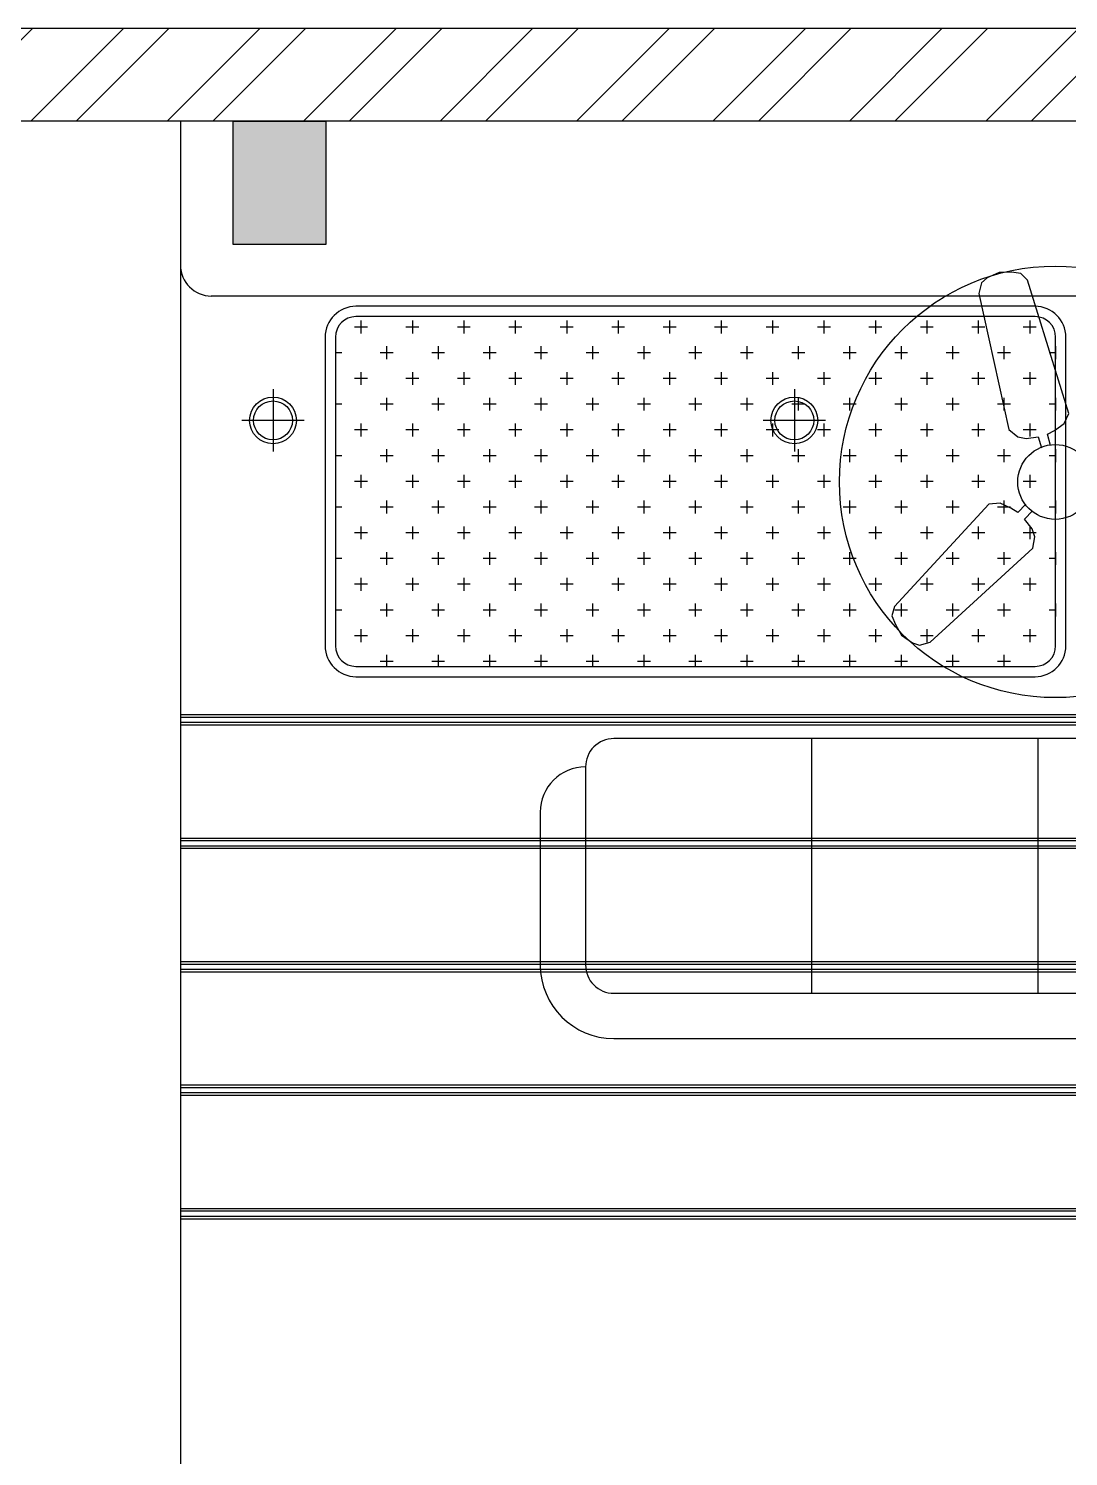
# Model space of a CAD drawing. Header units: inches. Extents: x 9636 to 21597, y -10243 to 557.
# Drawn here: x 16394.4 to 16495.5, y -108.6 to 30.2 of the extents above; entities that cross this region are included whole.
import ezdxf

# ---------------------------------------------------------------- set-up
doc = ezdxf.new("R2010")
doc.units = ezdxf.units.IN
doc.header["$MEASUREMENT"] = 0
doc.layers.add('IEL-HATCH-002', color=7, linetype='Continuous')
doc.layers.add('THIET-BI', color=21, linetype='Continuous')

# ---------------------------------------------------------------- blocks, each defined once
blk = doc.blocks.new('ger')
at = {"color": 5}
for p, q in [((6473.06, -970.68), (6473.07, -978.68)), ((6469.07, -974.68), (6477.07, -974.68))]:
    blk.add_line(p, q, dxfattribs=at)
for radius in [3, 2.5]:
    blk.add_circle((6473.07, -974.68), radius, dxfattribs=at)
blk = doc.blocks.new('A$C1C43440E')
at = {"layer": 'THIET-BI', "color": 18, "true_color": 0x000000}
for p, q in [((172.3, 598), (152.8, 589.3)), ((191.8, 598.2), (172.3, 598)), ((207, 596.1), (191.8, 598.2)), ((217.6, 585.2), (207, 596.1)), ((143.8, 581.1), (139.5, 564.2)), ((152.8, 589.3), (143.8, 581.1)), ((283.9, 371.8), (217.6, 585.2)), ((139.5, 564.2), (187.9, 346)), ((276.4, 355.5), (283.9, 371.8)), ((187.9, 346), (202.2, 334.1)), ((249.5, 338.4), (260.9, 344.5)), ((260.9, 344.5), (276.4, 355.5)), ((202.2, 334.1), (215.2, 331.5)), ((215.2, 331.5), (234.9, 334.1)), ((234.9, 334.1), (240, 316.6)), ((254.3, 320.4), (249.5, 338.4)), ((354.4, 277.5), (345.6, 267.6)), ((371.8, 284), (354.4, 277.5)), ((585, 216.8), (371.8, 284)), ((338, 249.3), (320.3, 253.6)), ((345.6, 267.6), (338, 249.3)), ((316.5, 239.3), (334.4, 234.5)), ((334.4, 234.5), (334, 221.5)), ((155.8, 226), (4.2, 61.9)), ((173.7, 227.6), (155.8, 226)), ((191, 219.7), (173.7, 227.6)), ((202, 212.9), (191, 219.7)), ((215.1, 226), (202, 212.9)), ((213, 202.4), (225.6, 215.5)), ((334, 221.5), (335.9, 202.6)), ((597.5, 204.6), (585, 216.8)), ((225.1, 186.7), (213, 202.4)), ((229.3, 174.1), (225.1, 186.7)), ((335.9, 202.6), (346.1, 188)), ((346.1, 188), (564.1, 138.7)), ((600.1, 192.8), (597.5, 204.6)), ((597.8, 171.5), (600.1, 192.8)), ((226.1, 155.7), (229.3, 174.1)), ((588.3, 154.5), (597.8, 171.5)), ((61.4, 4.7), (226.1, 155.7)), ((564.1, 138.7), (578.9, 142.4)), ((578.9, 142.4), (588.3, 154.5)), ((4.2, 61.9), (0, 47.2)), ((0, 47.2), (5.8, 33)), ((5.8, 33), (15.7, 16.3)), ((15.7, 16.3), (33.1, 3.7)), ((33.1, 3.7), (44.6, 0)), ((44.6, 0), (61.4, 4.7))]:
    blk.add_line(p, q, dxfattribs=at)
blk.add_circle((262, 261.9), 60, dxfattribs=at)
blk = doc.blocks.new('3r')
blk.add_circle((6568.27, -1060.41), 21)
at = {"layer": 'THIET-BI', "xscale": 0.06069589590044594, "yscale": 0.06069589590044594, "zscale": 0.06069589590044594}
blk.add_blockref('A$C1C43440E', (6552.37, -1076.31), dxfattribs=at)
blk = doc.blocks.new('shht')
at = {"layer": 'IEL-HATCH-002', "true_color": 0x636466, "transparency": 33554687}
h = blk.add_hatch(color=251, dxfattribs=at)
h.dxf.hatch_style = 1
h.paths.add_polyline_path([(14950.62, -2138.01), (14941.62, -2138.01), (14941.62, -2150.01), (14950.62, -2150.01)])
at = {"color": 251, "true_color": 0x636466}
for p, q in [((15442.5, -2129.01), (14831.5, -2129.01)), ((15433.5, -2138.01), (14840.5, -2138.01)), ((14936.5, -2138.01), (14936.5, -2152.01)), ((14941.62, -2150.01), (14941.62, -2138.01)), ((14941.62, -2138.01), (14950.62, -2138.01)), ((14950.62, -2138.01), (14950.62, -2150.01)), ((14950.62, -2150.01), (14941.62, -2150.01)), ((15255.5, -2155.01), (14939.5, -2155.01)), ((15019.56, -2156.01), (14953.56, -2156.01)), ((15019.56, -2157.01), (14953.56, -2157.01)), ((14950.56, -2159.01), (14950.56, -2189.01)), ((14951.56, -2159.01), (14951.56, -2189.01)), ((15021.56, -2189.01), (15021.56, -2159.01)), ((15022.56, -2189.01), (15022.56, -2159.01)), ((14953.56, -2191.01), (15019.56, -2191.01)), ((14953.56, -2192.01), (15019.56, -2192.01)), ((14997.87, -2222.78), (14997.87, -2198.03)), ((15019.87, -2222.78), (15019.87, -2198.03)), ((14971.47, -2205.18), (14971.47, -2220.03)), ((14978.62, -2227.18), (15039.12, -2227.18))]:
    blk.add_line(p, q, dxfattribs=at)
blk.add_lwpolyline([(15039.12, -2198.03), (14978.62, -2198.03, 0.414214), (14975.87, -2200.78), (14975.87, -2220.03, 0.414214), (14978.62, -2222.78), (15039.12, -2222.78, 0.414214), (15041.87, -2220.03), (15041.87, -2200.78, 0.414214)], format="xyb", close=True, dxfattribs=at)
for centre, radius, start, end in [((14939.5, -2152.01), 3, 180, 270), ((14953.56, -2159.01), 3, 90, 180), ((15019.56, -2159.01), 3, 0, 90), ((14953.56, -2159.01), 2, 90, 180), ((15019.56, -2159.01), 2, 0, 90), ((14953.56, -2189.01), 3, 180, 270), ((14953.56, -2189.01), 2, 180, 270), ((15019.56, -2189.01), 3, 270, 0), ((15019.56, -2189.01), 2, 270, 0), ((14975.87, -2205.18), 4.4, 90, 180), ((14978.62, -2220.03), 7.15, 180, 270)]:
    blk.add_arc(centre, radius, start, end, dxfattribs=at)
at = {"layer": 'IEL-HATCH-002', "color": 251, "linetype": 'Continuous', "true_color": 0x636466, "transparency": 33554687}
for p, q in [((14913.12, -2138.01), (14922.12, -2129.01)), ((14921.96, -2138.01), (14930.96, -2129.01)), ((14926.38, -2138.01), (14935.38, -2129.01)), ((14935.22, -2138.01), (14944.22, -2129.01)), ((14939.64, -2138.01), (14948.64, -2129.01)), ((14948.47, -2138.01), (14957.47, -2129.01)), ((14952.89, -2138.01), (14961.89, -2129.01)), ((14961.73, -2138.01), (14970.73, -2129.01)), ((14966.15, -2138.01), (14975.15, -2129.01)), ((14974.99, -2138.01), (14983.99, -2129.01)), ((14979.41, -2138.01), (14988.41, -2129.01)), ((14988.25, -2138.01), (14997.25, -2129.01)), ((14992.67, -2138.01), (15001.67, -2129.01)), ((15001.51, -2138.01), (15010.51, -2129.01)), ((15005.93, -2138.01), (15014.93, -2129.01)), ((15014.77, -2138.01), (15023.77, -2129.01)), ((15019.18, -2138.01), (15028.18, -2129.01)), ((14954.67, -2158.03), (14953.42, -2158.03)), ((14954.04, -2157.4), (14954.04, -2158.65)), ((14959.67, -2158.03), (14958.42, -2158.03)), ((14959.04, -2157.4), (14959.04, -2158.65)), ((14964.67, -2158.03), (14963.42, -2158.03)), ((14964.04, -2157.4), (14964.04, -2158.65)), ((14969.67, -2158.03), (14968.42, -2158.03)), ((14969.04, -2157.4), (14969.04, -2158.65)), ((14974.67, -2158.03), (14973.42, -2158.03)), ((14974.04, -2157.4), (14974.04, -2158.65)), ((14979.67, -2158.03), (14978.42, -2158.03)), ((14979.04, -2157.4), (14979.04, -2158.65)), ((14984.67, -2158.03), (14983.42, -2158.03)), ((14984.04, -2157.4), (14984.04, -2158.65)), ((14989.67, -2158.03), (14988.42, -2158.03)), ((14989.04, -2157.4), (14989.04, -2158.65)), ((14994.67, -2158.03), (14993.42, -2158.03)), ((14994.04, -2157.4), (14994.04, -2158.65)), ((14999.67, -2158.03), (14998.42, -2158.03)), ((14999.04, -2157.4), (14999.04, -2158.65)), ((15004.67, -2158.03), (15003.42, -2158.03)), ((15004.04, -2157.4), (15004.04, -2158.65)), ((15009.67, -2158.03), (15008.42, -2158.03)), ((15009.04, -2157.4), (15009.04, -2158.65)), ((15014.67, -2158.03), (15013.42, -2158.03)), ((15014.04, -2157.4), (15014.04, -2158.65)), ((15019.67, -2158.03), (15018.42, -2158.03)), ((15019.04, -2157.4), (15019.04, -2158.65)), ((14952.17, -2160.53), (14951.56, -2160.53)), ((14957.17, -2160.53), (14955.92, -2160.53)), ((14956.54, -2159.9), (14956.54, -2161.15)), ((14962.17, -2160.53), (14960.92, -2160.53)), ((14961.54, -2159.9), (14961.54, -2161.15)), ((14967.17, -2160.53), (14965.92, -2160.53)), ((14966.54, -2159.9), (14966.54, -2161.15)), ((14972.17, -2160.53), (14970.92, -2160.53)), ((14971.54, -2159.9), (14971.54, -2161.15)), ((14977.17, -2160.53), (14975.92, -2160.53)), ((14976.54, -2159.9), (14976.54, -2161.15)), ((14982.17, -2160.53), (14980.92, -2160.53)), ((14981.54, -2159.9), (14981.54, -2161.15)), ((14987.17, -2160.53), (14985.92, -2160.53)), ((14986.54, -2159.9), (14986.54, -2161.15)), ((14992.17, -2160.53), (14990.92, -2160.53)), ((14991.54, -2159.9), (14991.54, -2161.15)), ((14997.17, -2160.53), (14995.92, -2160.53)), ((14996.54, -2159.9), (14996.54, -2161.15)), ((15002.17, -2160.53), (15000.92, -2160.53)), ((15001.54, -2159.9), (15001.54, -2161.15)), ((15007.17, -2160.53), (15005.92, -2160.53)), ((15006.54, -2159.9), (15006.54, -2161.15)), ((15012.17, -2160.53), (15010.92, -2160.53)), ((15011.54, -2159.9), (15011.54, -2161.15)), ((15017.17, -2160.53), (15015.92, -2160.53)), ((15016.54, -2159.9), (15016.54, -2161.15)), ((15021.56, -2160.53), (15020.92, -2160.53)), ((15021.54, -2159.9), (15021.54, -2161.15)), ((14954.67, -2163.03), (14953.42, -2163.03)), ((14954.04, -2162.4), (14954.04, -2163.65)), ((14959.67, -2163.03), (14958.42, -2163.03)), ((14959.04, -2162.4), (14959.04, -2163.65)), ((14964.67, -2163.03), (14963.42, -2163.03)), ((14964.04, -2162.4), (14964.04, -2163.65)), ((14969.67, -2163.03), (14968.42, -2163.03)), ((14969.04, -2162.4), (14969.04, -2163.65)), ((14974.67, -2163.03), (14973.42, -2163.03)), ((14974.04, -2162.4), (14974.04, -2163.65)), ((14979.67, -2163.03), (14978.42, -2163.03)), ((14979.04, -2162.4), (14979.04, -2163.65)), ((14984.67, -2163.03), (14983.42, -2163.03)), ((14984.04, -2162.4), (14984.04, -2163.65)), ((14989.67, -2163.03), (14988.42, -2163.03)), ((14989.04, -2162.4), (14989.04, -2163.65)), ((14994.67, -2163.03), (14993.42, -2163.03)), ((14994.04, -2162.4), (14994.04, -2163.65)), ((14999.67, -2163.03), (14998.42, -2163.03)), ((14999.04, -2162.4), (14999.04, -2163.65)), ((15004.67, -2163.03), (15003.42, -2163.03)), ((15004.04, -2162.4), (15004.04, -2163.65)), ((15009.67, -2163.03), (15008.42, -2163.03)), ((15009.04, -2162.4), (15009.04, -2163.65)), ((15014.67, -2163.03), (15013.42, -2163.03)), ((15014.04, -2162.4), (15014.04, -2163.65)), ((15019.67, -2163.03), (15018.42, -2163.03)), ((15019.04, -2162.4), (15019.04, -2163.65)), ((14956.54, -2164.9), (14956.54, -2166.15)), ((14961.54, -2164.9), (14961.54, -2166.15)), ((14966.54, -2164.9), (14966.54, -2166.15)), ((14971.54, -2164.9), (14971.54, -2166.15)), ((14976.54, -2164.9), (14976.54, -2166.15)), ((14981.54, -2164.9), (14981.54, -2166.15)), ((14986.54, -2164.9), (14986.54, -2166.15)), ((14991.54, -2164.9), (14991.54, -2166.15)), ((14996.54, -2164.9), (14996.54, -2166.15)), ((15001.54, -2164.9), (15001.54, -2166.15)), ((15006.54, -2164.9), (15006.54, -2166.15)), ((15011.54, -2164.9), (15011.54, -2166.15)), ((15016.54, -2164.9), (15016.54, -2166.15)), ((15021.54, -2164.9), (15021.54, -2166.15)), ((14952.17, -2165.53), (14951.56, -2165.53)), ((14957.17, -2165.53), (14955.92, -2165.53)), ((14962.17, -2165.53), (14960.92, -2165.53)), ((14967.17, -2165.53), (14965.92, -2165.53)), ((14972.17, -2165.53), (14970.92, -2165.53)), ((14977.17, -2165.53), (14975.92, -2165.53)), ((14982.17, -2165.53), (14980.92, -2165.53)), ((14987.17, -2165.53), (14985.92, -2165.53)), ((14992.17, -2165.53), (14990.92, -2165.53)), ((14997.17, -2165.53), (14995.92, -2165.53)), ((15002.17, -2165.53), (15000.92, -2165.53)), ((15007.17, -2165.53), (15005.92, -2165.53)), ((15012.17, -2165.53), (15010.92, -2165.53)), ((15017.17, -2165.53), (15015.92, -2165.53)), ((15021.56, -2165.53), (15020.92, -2165.53)), ((14954.04, -2167.4), (14954.04, -2168.65)), ((14959.04, -2167.4), (14959.04, -2168.65)), ((14964.04, -2167.4), (14964.04, -2168.65)), ((14969.04, -2167.4), (14969.04, -2168.65)), ((14974.04, -2167.4), (14974.04, -2168.65)), ((14979.04, -2167.4), (14979.04, -2168.65)), ((14984.04, -2167.4), (14984.04, -2168.65)), ((14989.04, -2167.4), (14989.04, -2168.65)), ((14994.04, -2167.4), (14994.04, -2168.65)), ((14999.04, -2167.4), (14999.04, -2168.65)), ((15004.04, -2167.4), (15004.04, -2168.65)), ((15009.04, -2167.4), (15009.04, -2168.65)), ((15014.04, -2167.4), (15014.04, -2168.65)), ((15019.04, -2167.4), (15019.04, -2168.65)), ((14954.67, -2168.03), (14953.42, -2168.03)), ((14959.67, -2168.03), (14958.42, -2168.03)), ((14964.67, -2168.03), (14963.42, -2168.03)), ((14969.67, -2168.03), (14968.42, -2168.03)), ((14974.67, -2168.03), (14973.42, -2168.03)), ((14979.67, -2168.03), (14978.42, -2168.03)), ((14984.67, -2168.03), (14983.42, -2168.03)), ((14989.67, -2168.03), (14988.42, -2168.03)), ((14994.67, -2168.03), (14993.42, -2168.03)), ((14999.67, -2168.03), (14998.42, -2168.03)), ((15004.67, -2168.03), (15003.42, -2168.03)), ((15009.67, -2168.03), (15008.42, -2168.03)), ((15014.67, -2168.03), (15013.42, -2168.03)), ((15019.67, -2168.03), (15018.42, -2168.03)), ((14952.17, -2170.53), (14951.56, -2170.53)), ((14957.17, -2170.53), (14955.92, -2170.53)), ((14956.54, -2169.9), (14956.54, -2171.15)), ((14962.17, -2170.53), (14960.92, -2170.53)), ((14961.54, -2169.9), (14961.54, -2171.15)), ((14967.17, -2170.53), (14965.92, -2170.53)), ((14966.54, -2169.9), (14966.54, -2171.15)), ((14972.17, -2170.53), (14970.92, -2170.53)), ((14971.54, -2169.9), (14971.54, -2171.15)), ((14977.17, -2170.53), (14975.92, -2170.53)), ((14976.54, -2169.9), (14976.54, -2171.15)), ((14982.17, -2170.53), (14980.92, -2170.53)), ((14981.54, -2169.9), (14981.54, -2171.15)), ((14987.17, -2170.53), (14985.92, -2170.53)), ((14986.54, -2169.9), (14986.54, -2171.15)), ((14992.17, -2170.53), (14990.92, -2170.53)), ((14991.54, -2169.9), (14991.54, -2171.15)), ((14997.17, -2170.53), (14995.92, -2170.53)), ((14996.54, -2169.9), (14996.54, -2171.15)), ((15002.17, -2170.53), (15000.92, -2170.53)), ((15001.54, -2169.9), (15001.54, -2171.15)), ((15007.17, -2170.53), (15005.92, -2170.53)), ((15006.54, -2169.9), (15006.54, -2171.15)), ((15012.17, -2170.53), (15010.92, -2170.53)), ((15011.54, -2169.9), (15011.54, -2171.15)), ((15017.17, -2170.53), (15015.92, -2170.53)), ((15016.54, -2169.9), (15016.54, -2171.15)), ((15021.56, -2170.53), (15020.92, -2170.53)), ((15021.54, -2169.9), (15021.54, -2171.15)), ((14954.67, -2173.03), (14953.42, -2173.03)), ((14954.04, -2172.4), (14954.04, -2173.65)), ((14959.67, -2173.03), (14958.42, -2173.03)), ((14959.04, -2172.4), (14959.04, -2173.65)), ((14964.67, -2173.03), (14963.42, -2173.03)), ((14964.04, -2172.4), (14964.04, -2173.65)), ((14969.67, -2173.03), (14968.42, -2173.03)), ((14969.04, -2172.4), (14969.04, -2173.65)), ((14974.67, -2173.03), (14973.42, -2173.03)), ((14974.04, -2172.4), (14974.04, -2173.65)), ((14979.67, -2173.03), (14978.42, -2173.03)), ((14979.04, -2172.4), (14979.04, -2173.65)), ((14984.67, -2173.03), (14983.42, -2173.03)), ((14984.04, -2172.4), (14984.04, -2173.65)), ((14989.67, -2173.03), (14988.42, -2173.03)), ((14989.04, -2172.4), (14989.04, -2173.65)), ((14994.67, -2173.03), (14993.42, -2173.03)), ((14994.04, -2172.4), (14994.04, -2173.65)), ((14999.67, -2173.03), (14998.42, -2173.03)), ((14999.04, -2172.4), (14999.04, -2173.65)), ((15004.67, -2173.03), (15003.42, -2173.03)), ((15004.04, -2172.4), (15004.04, -2173.65)), ((15009.67, -2173.03), (15008.42, -2173.03)), ((15009.04, -2172.4), (15009.04, -2173.65)), ((15014.67, -2173.03), (15013.42, -2173.03)), ((15014.04, -2172.4), (15014.04, -2173.65)), ((15019.67, -2173.03), (15018.42, -2173.03)), ((15019.04, -2172.4), (15019.04, -2173.65)), ((14952.17, -2175.53), (14951.56, -2175.53)), ((14957.17, -2175.53), (14955.92, -2175.53)), ((14956.54, -2174.9), (14956.54, -2176.15)), ((14962.17, -2175.53), (14960.92, -2175.53)), ((14961.54, -2174.9), (14961.54, -2176.15)), ((14967.17, -2175.53), (14965.92, -2175.53)), ((14966.54, -2174.9), (14966.54, -2176.15)), ((14972.17, -2175.53), (14970.92, -2175.53)), ((14971.54, -2174.9), (14971.54, -2176.15)), ((14977.17, -2175.53), (14975.92, -2175.53)), ((14976.54, -2174.9), (14976.54, -2176.15)), ((14982.17, -2175.53), (14980.92, -2175.53)), ((14981.54, -2174.9), (14981.54, -2176.15)), ((14987.17, -2175.53), (14985.92, -2175.53)), ((14986.54, -2174.9), (14986.54, -2176.15)), ((14992.17, -2175.53), (14990.92, -2175.53)), ((14991.54, -2174.9), (14991.54, -2176.15)), ((14997.17, -2175.53), (14995.92, -2175.53)), ((14996.54, -2174.9), (14996.54, -2176.15)), ((15002.17, -2175.53), (15000.92, -2175.53)), ((15001.54, -2174.9), (15001.54, -2176.15)), ((15007.17, -2175.53), (15005.92, -2175.53)), ((15006.54, -2174.9), (15006.54, -2176.15)), ((15012.17, -2175.53), (15010.92, -2175.53)), ((15011.54, -2174.9), (15011.54, -2176.15)), ((15017.17, -2175.53), (15015.92, -2175.53)), ((15016.54, -2174.9), (15016.54, -2176.15)), ((15021.56, -2175.53), (15020.92, -2175.53)), ((15021.54, -2174.9), (15021.54, -2176.15)), ((14954.04, -2177.4), (14954.04, -2178.65)), ((14959.04, -2177.4), (14959.04, -2178.65)), ((14964.04, -2177.4), (14964.04, -2178.65)), ((14969.04, -2177.4), (14969.04, -2178.65)), ((14974.04, -2177.4), (14974.04, -2178.65)), ((14979.04, -2177.4), (14979.04, -2178.65)), ((14984.04, -2177.4), (14984.04, -2178.65)), ((14989.04, -2177.4), (14989.04, -2178.65)), ((14994.04, -2177.4), (14994.04, -2178.65)), ((14999.04, -2177.4), (14999.04, -2178.65)), ((15004.04, -2177.4), (15004.04, -2178.65)), ((15009.04, -2177.4), (15009.04, -2178.65)), ((15014.04, -2177.4), (15014.04, -2178.65)), ((15019.04, -2177.4), (15019.04, -2178.65)), ((14954.67, -2178.03), (14953.42, -2178.03)), ((14959.67, -2178.03), (14958.42, -2178.03)), ((14964.67, -2178.03), (14963.42, -2178.03)), ((14969.67, -2178.03), (14968.42, -2178.03)), ((14974.67, -2178.03), (14973.42, -2178.03)), ((14979.67, -2178.03), (14978.42, -2178.03)), ((14984.67, -2178.03), (14983.42, -2178.03)), ((14989.67, -2178.03), (14988.42, -2178.03)), ((14994.67, -2178.03), (14993.42, -2178.03)), ((14999.67, -2178.03), (14998.42, -2178.03)), ((15004.67, -2178.03), (15003.42, -2178.03)), ((15009.67, -2178.03), (15008.42, -2178.03)), ((15014.67, -2178.03), (15013.42, -2178.03)), ((15019.67, -2178.03), (15018.42, -2178.03)), ((14956.54, -2179.9), (14956.54, -2181.15)), ((14961.54, -2179.9), (14961.54, -2181.15)), ((14966.54, -2179.9), (14966.54, -2181.15)), ((14971.54, -2179.9), (14971.54, -2181.15)), ((14976.54, -2179.9), (14976.54, -2181.15)), ((14981.54, -2179.9), (14981.54, -2181.15)), ((14986.54, -2179.9), (14986.54, -2181.15)), ((14991.54, -2179.9), (14991.54, -2181.15)), ((14996.54, -2179.9), (14996.54, -2181.15)), ((15001.54, -2179.9), (15001.54, -2181.15)), ((15006.54, -2179.9), (15006.54, -2181.15)), ((15011.54, -2179.9), (15011.54, -2181.15)), ((15016.54, -2179.9), (15016.54, -2181.15)), ((15021.54, -2179.9), (15021.54, -2181.15)), ((14952.17, -2180.53), (14951.56, -2180.53)), ((14957.17, -2180.53), (14955.92, -2180.53)), ((14962.17, -2180.53), (14960.92, -2180.53)), ((14967.17, -2180.53), (14965.92, -2180.53)), ((14972.17, -2180.53), (14970.92, -2180.53)), ((14977.17, -2180.53), (14975.92, -2180.53)), ((14982.17, -2180.53), (14980.92, -2180.53)), ((14987.17, -2180.53), (14985.92, -2180.53)), ((14992.17, -2180.53), (14990.92, -2180.53)), ((14997.17, -2180.53), (14995.92, -2180.53)), ((15002.17, -2180.53), (15000.92, -2180.53)), ((15007.17, -2180.53), (15005.92, -2180.53)), ((15012.17, -2180.53), (15010.92, -2180.53)), ((15017.17, -2180.53), (15015.92, -2180.53)), ((15021.56, -2180.53), (15020.92, -2180.53)), ((14954.67, -2183.03), (14953.42, -2183.03)), ((14954.04, -2182.4), (14954.04, -2183.65)), ((14959.67, -2183.03), (14958.42, -2183.03)), ((14959.04, -2182.4), (14959.04, -2183.65)), ((14964.67, -2183.03), (14963.42, -2183.03)), ((14964.04, -2182.4), (14964.04, -2183.65)), ((14969.67, -2183.03), (14968.42, -2183.03)), ((14969.04, -2182.4), (14969.04, -2183.65)), ((14974.67, -2183.03), (14973.42, -2183.03)), ((14974.04, -2182.4), (14974.04, -2183.65)), ((14979.67, -2183.03), (14978.42, -2183.03)), ((14979.04, -2182.4), (14979.04, -2183.65)), ((14984.67, -2183.03), (14983.42, -2183.03)), ((14984.04, -2182.4), (14984.04, -2183.65)), ((14989.67, -2183.03), (14988.42, -2183.03)), ((14989.04, -2182.4), (14989.04, -2183.65)), ((14994.67, -2183.03), (14993.42, -2183.03)), ((14994.04, -2182.4), (14994.04, -2183.65)), ((14999.67, -2183.03), (14998.42, -2183.03)), ((14999.04, -2182.4), (14999.04, -2183.65)), ((15004.67, -2183.03), (15003.42, -2183.03)), ((15004.04, -2182.4), (15004.04, -2183.65)), ((15009.67, -2183.03), (15008.42, -2183.03)), ((15009.04, -2182.4), (15009.04, -2183.65)), ((15014.67, -2183.03), (15013.42, -2183.03)), ((15014.04, -2182.4), (15014.04, -2183.65)), ((15019.67, -2183.03), (15018.42, -2183.03)), ((15019.04, -2182.4), (15019.04, -2183.65)), ((14952.17, -2185.53), (14951.56, -2185.53)), ((14957.17, -2185.53), (14955.92, -2185.53)), ((14956.54, -2184.9), (14956.54, -2186.15)), ((14962.17, -2185.53), (14960.92, -2185.53)), ((14961.54, -2184.9), (14961.54, -2186.15)), ((14967.17, -2185.53), (14965.92, -2185.53)), ((14966.54, -2184.9), (14966.54, -2186.15)), ((14972.17, -2185.53), (14970.92, -2185.53)), ((14971.54, -2184.9), (14971.54, -2186.15)), ((14977.17, -2185.53), (14975.92, -2185.53)), ((14976.54, -2184.9), (14976.54, -2186.15)), ((14982.17, -2185.53), (14980.92, -2185.53)), ((14981.54, -2184.9), (14981.54, -2186.15)), ((14987.17, -2185.53), (14985.92, -2185.53)), ((14986.54, -2184.9), (14986.54, -2186.15)), ((14992.17, -2185.53), (14990.92, -2185.53)), ((14991.54, -2184.9), (14991.54, -2186.15)), ((14997.17, -2185.53), (14995.92, -2185.53)), ((14996.54, -2184.9), (14996.54, -2186.15)), ((15002.17, -2185.53), (15000.92, -2185.53)), ((15001.54, -2184.9), (15001.54, -2186.15)), ((15007.17, -2185.53), (15005.92, -2185.53)), ((15006.54, -2184.9), (15006.54, -2186.15)), ((15012.17, -2185.53), (15010.92, -2185.53)), ((15011.54, -2184.9), (15011.54, -2186.15)), ((15017.17, -2185.53), (15015.92, -2185.53)), ((15016.54, -2184.9), (15016.54, -2186.15)), ((15021.56, -2185.53), (15020.92, -2185.53)), ((15021.54, -2184.9), (15021.54, -2186.15)), ((14954.67, -2188.03), (14953.42, -2188.03)), ((14954.04, -2187.4), (14954.04, -2188.65)), ((14959.67, -2188.03), (14958.42, -2188.03)), ((14959.04, -2187.4), (14959.04, -2188.65)), ((14964.67, -2188.03), (14963.42, -2188.03)), ((14964.04, -2187.4), (14964.04, -2188.65)), ((14969.67, -2188.03), (14968.42, -2188.03)), ((14969.04, -2187.4), (14969.04, -2188.65)), ((14974.67, -2188.03), (14973.42, -2188.03)), ((14974.04, -2187.4), (14974.04, -2188.65)), ((14979.67, -2188.03), (14978.42, -2188.03)), ((14979.04, -2187.4), (14979.04, -2188.65)), ((14984.67, -2188.03), (14983.42, -2188.03)), ((14984.04, -2187.4), (14984.04, -2188.65)), ((14989.67, -2188.03), (14988.42, -2188.03)), ((14989.04, -2187.4), (14989.04, -2188.65)), ((14994.67, -2188.03), (14993.42, -2188.03)), ((14994.04, -2187.4), (14994.04, -2188.65)), ((14999.67, -2188.03), (14998.42, -2188.03)), ((14999.04, -2187.4), (14999.04, -2188.65)), ((15004.67, -2188.03), (15003.42, -2188.03)), ((15004.04, -2187.4), (15004.04, -2188.65)), ((15009.67, -2188.03), (15008.42, -2188.03)), ((15009.04, -2187.4), (15009.04, -2188.65)), ((15014.67, -2188.03), (15013.42, -2188.03)), ((15014.04, -2187.4), (15014.04, -2188.65)), ((15019.67, -2188.03), (15018.42, -2188.03)), ((15019.04, -2187.4), (15019.04, -2188.65)), ((14956.54, -2189.9), (14956.54, -2191.01)), ((14961.54, -2189.9), (14961.54, -2191.01)), ((14966.54, -2189.9), (14966.54, -2191.01)), ((14971.54, -2189.9), (14971.54, -2191.01)), ((14976.54, -2189.9), (14976.54, -2191.01)), ((14981.54, -2189.9), (14981.54, -2191.01)), ((14986.54, -2189.9), (14986.54, -2191.01)), ((14991.54, -2189.9), (14991.54, -2191.01)), ((14996.54, -2189.9), (14996.54, -2191.01)), ((15001.54, -2189.9), (15001.54, -2191.01)), ((15006.54, -2189.9), (15006.54, -2191.01)), ((15011.54, -2189.9), (15011.54, -2191.01)), ((15016.54, -2189.9), (15016.54, -2191.01)), ((14957.17, -2190.53), (14955.92, -2190.53)), ((14962.17, -2190.53), (14960.92, -2190.53)), ((14967.17, -2190.53), (14965.92, -2190.53)), ((14972.17, -2190.53), (14970.92, -2190.53)), ((14977.17, -2190.53), (14975.92, -2190.53)), ((14982.17, -2190.53), (14980.92, -2190.53)), ((14987.17, -2190.53), (14985.92, -2190.53)), ((14992.17, -2190.53), (14990.92, -2190.53)), ((14997.17, -2190.53), (14995.92, -2190.53)), ((15002.17, -2190.53), (15000.92, -2190.53)), ((15007.17, -2190.53), (15005.92, -2190.53)), ((15012.17, -2190.53), (15010.92, -2190.53)), ((15017.17, -2190.53), (15015.92, -2190.53))]:
    blk.add_line(p, q, dxfattribs=at)

msp = doc.modelspace()

# ---------------------------------------------------------------- linework, layer by layer
for p, q in [((16409.18, 21.03), (16409.18, -142.97)), ((16409.18, -36.47), (16409.18, -37.47))]:
    msp.add_line(p, q)
at = {"color": 18, "true_color": 0x000000}
for p, q in [((16409.18, -36.47), (16731.18, -36.47)), ((16409.18, -37.47), (16731.18, -37.47)), ((16409.18, -48.47), (16731.18, -48.47)), ((16409.18, -49.47), (16731.18, -49.47)), ((16409.18, -60.47), (16731.18, -60.47)), ((16409.18, -61.47), (16731.18, -61.47)), ((16409.18, -72.47), (16731.18, -72.47)), ((16409.18, -73.47), (16731.18, -73.47)), ((16409.18, -84.47), (16731.18, -84.47)), ((16409.18, -85.47), (16731.18, -85.47))]:
    msp.add_line(p, q, dxfattribs=at)
at = {"color": 41, "true_color": 0xf4ee51}
for p, q in [((16409.18, -36.72), (16731.18, -36.72)), ((16409.18, -37.22), (16731.18, -37.22)), ((16409.18, -48.72), (16731.18, -48.72)), ((16409.18, -49.22), (16731.18, -49.22)), ((16409.18, -60.72), (16731.18, -60.72)), ((16409.18, -61.22), (16731.18, -61.22)), ((16409.18, -72.72), (16731.18, -72.72)), ((16409.18, -73.22), (16731.18, -73.22)), ((16409.18, -84.72), (16731.18, -84.72)), ((16409.18, -85.22), (16731.18, -85.22))]:
    msp.add_line(p, q, dxfattribs=at)

# ---------------------------------------------------------------- block references
msp.add_blockref('shht', (1472.69, 2159.22))
at = {"xscale": 0.998505664178557, "yscale": 0.998505664178557, "zscale": 0.998505664178557}
msp.add_blockref('3r', (9935.75, 1044.97), dxfattribs=at)
at = {"xscale": 0.7567862946407661, "yscale": 0.7567862946407661, "zscale": 0.7567862946407661, "rotation": 270}
for p in [(17155.81, 4890.85), (17206.48, 4890.85)]:
    msp.add_blockref('ger', p, dxfattribs=at)

doc.saveas('drawing.dxf')
